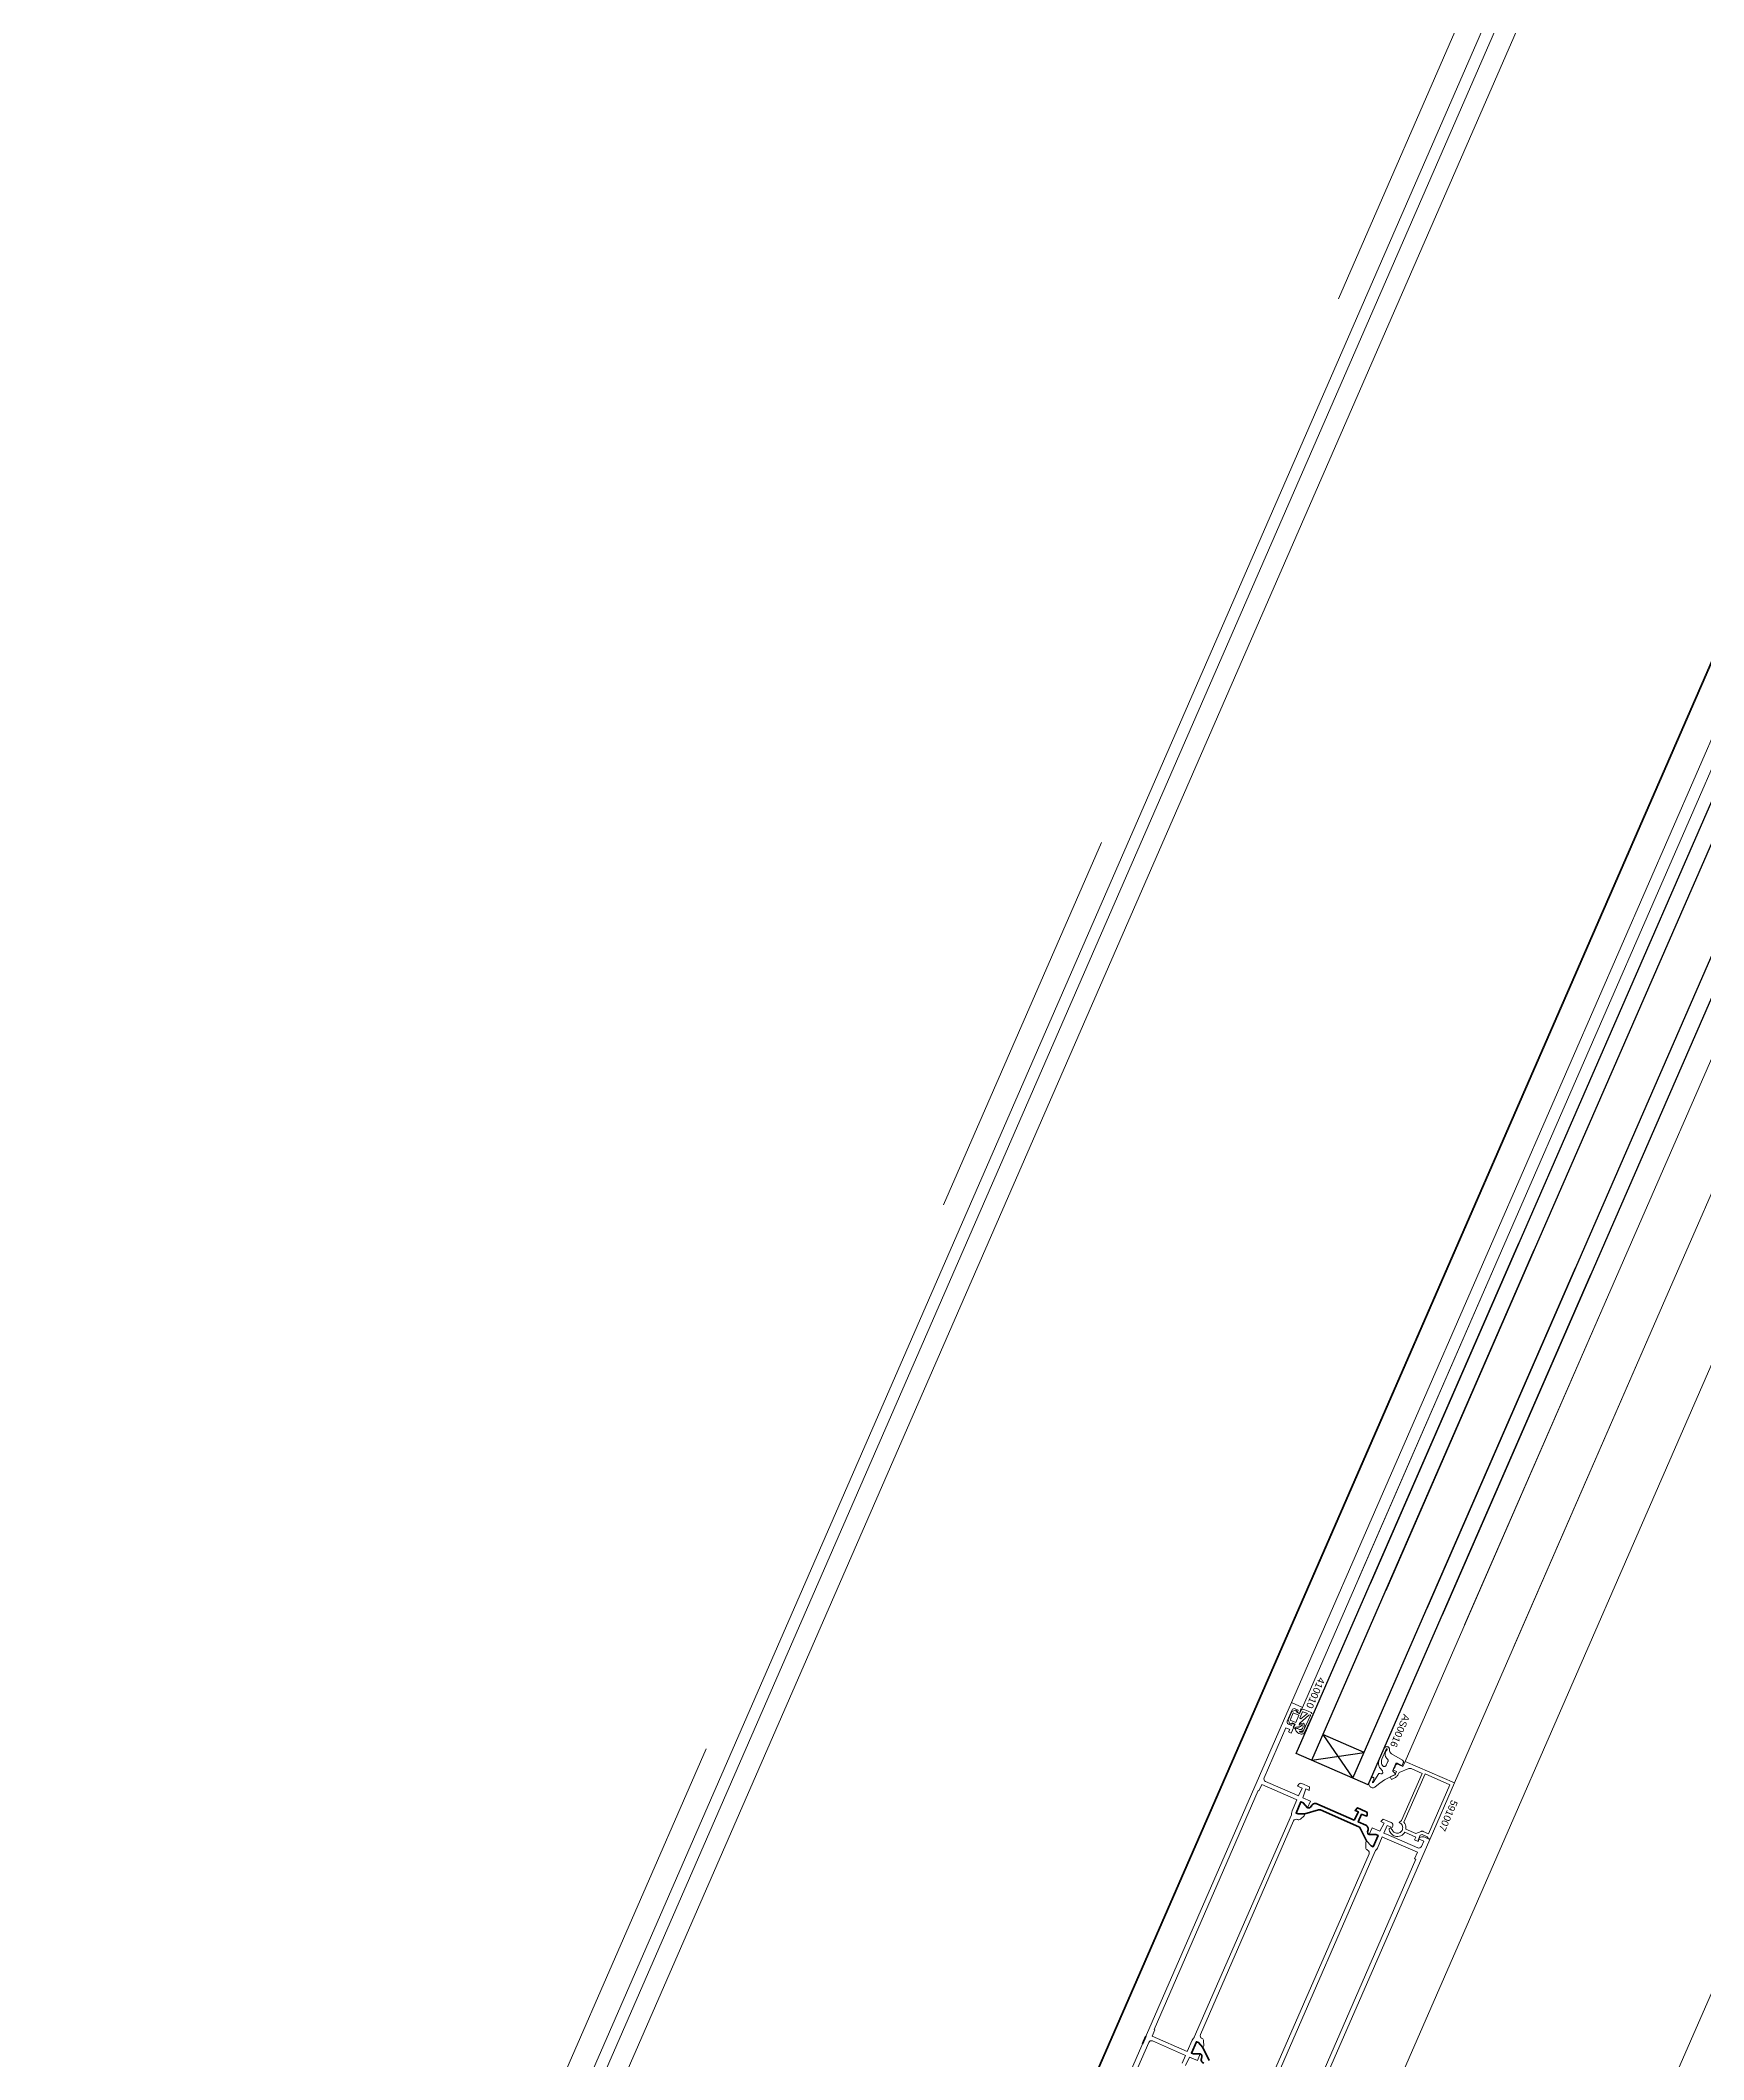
# Model space of a CAD drawing. Header units: millimetres. Extents: x -37281 to 954596, y -59787 to 956680.
# Drawn here: x 868434 to 869028, y -17182 to -16462 of the extents above; entities that cross this region are included whole.
import ezdxf
from ezdxf.enums import TextEntityAlignment as Align

# ---------------------------------------------------------------- set-up
doc = ezdxf.new("R2010")
doc.units = ezdxf.units.MM
doc.header["$MEASUREMENT"] = 0
doc.linetypes.add('Dot & Dashed', pattern=[670.277762, 352.777767, -176.388884, 0, -141.111112])
doc.linetypes.add('Double Dashed', pattern=[1093.611073, 529.166651, -211.666656, 141.111112, -211.666656])
for name, color, linetype, lineweight in [('0_Pen_No__2', 8, 'Continuous', 15), ('0_Pen_No__5', 7, 'Continuous', 25), ('0_Pen_No__6', 7, 'Continuous', 35), ('0_Pen_No__7', 7, 'Continuous', 35), ('0_Pen_No__9', 7, 'Continuous', 13), ('New_A-20-M_Floor_Slab_Pen_No__89', 8, 'Continuous', 20), ('New_A-20-M_Roof_Pen_No__93', 8, 'Continuous', 13), ('New_A-25-M_Curtain_Wall_Pen_No__90', 8, 'Continuous', 20), ('New_A-25-M_Wall_Ext_Pen_No__87', 8, 'Continuous', 20), ('New_ArchiCAD Windows_Pen_No__3', 7, 'Continuous', 18), ('New_ArchiCAD Zone Stamps_Pen_No__9', 7, 'Continuous', 13)]:
    doc.layers.add(name, color=color, linetype=linetype, lineweight=lineweight)
for name, color, linetype, lineweight, true_color in [('0_Pen_No__40', 7, 'Continuous', 35, 0x2a2a2a), ('New_A-15-MG_Structural_Grid_Phase_2_Pen_No__222', 7, 'Continuous', 13, 0x65af33), ('New_A-25-M_Curtain_Wall_Pen_No__69', 7, 'Continuous', 20, 0x606060), ('New_A-35-M_FFE-Zone_Pen_No__74', 7, 'Continuous', 20, 0x606060)]:
    doc.layers.add(name, color=color, linetype=linetype, lineweight=lineweight, true_color=true_color)
for name, color, linetype in [('New_A-15-MG_Structural_Grid_Phase_2', 7, 'Continuous'), ('New_A-20-M_Floor_Slab', 7, 'Continuous'), ('New_A-20-M_Roof', 7, 'Continuous'), ('New_A-25-M_Curtain_Wall', 7, 'Continuous'), ('New_A-25-M_Wall_Ext', 7, 'Continuous'), ('New_A-35-M_FFE-Zone', 7, 'Continuous'), ('New_ArchiCAD Windows', 7, 'Continuous')]:
    doc.layers.add(name, color=color, linetype=linetype)
doc.styles.add('GENERATED_STYLE_2', font='')
doc.styles.add('GENERATED_STYLE_3', font='')
doc.styles.add('GENERATED_STYLE_4', font='')
doc.styles.get('GENERATED_STYLE_2').set_extended_font_data('Arial', bold=True)
doc.styles.get('GENERATED_STYLE_3').set_extended_font_data('Arial')
doc.styles.get('GENERATED_STYLE_4').set_extended_font_data('Swis721 BT')

# ---------------------------------------------------------------- blocks, each defined once
blk = doc.blocks.new('Wall_243_2', base_point=(874395.1, -4631.3))
at = {"layer": 'New_A-25-M_Wall_Ext_Pen_No__87', "linetype": 'Continuous', "flags": 128}
for points in [[(874303.43, -4591.33), (866444.97, -22613.27)], [(866536.64, -22653.24), (874395.1, -4631.3)]]:
    blk.add_lwpolyline(points, dxfattribs=at)
blk = doc.blocks.new('Wall_245_2', base_point=(874285.09, -4632.6))
at = {"layer": 'New_A-25-M_Wall_Ext_Pen_No__87', "linetype": 'Continuous', "flags": 128}
for points in [[(869017.03, -16301.13), (866293.44, -22547.19)], [(866444.68, -22613.14), (869168.27, -16367.08)]]:
    blk.add_lwpolyline(points, dxfattribs=at)
blk = doc.blocks.new('Single Office_INB 2107_82_2', base_point=(866384.09, -16699.57))
at = {"layer": 'New_A-35-M_FFE-Zone_Pen_No__74', "linetype": 'Continuous'}
blk.add_line((868121.58, -18365.37), (869023.12, -16297.86), dxfattribs=at)
at = {"layer": 'New_ArchiCAD Zone Stamps_Pen_No__9'}
for tag, height, style, p in [('ROOM_NAME', 250, 'GENERATED_STYLE_2', (865882.9, -15284.57)), ('zoneNameLine2', 250, 'GENERATED_STYLE_2', (865694.47, -15716.7)), ('ROOM_NUMBER', 200, 'GENERATED_STYLE_3', (865506.04, -16137.41)), ('measuredAreaCode', 200, 'GENERATED_STYLE_3', (865349.02, -16497.52)), ('DUMMY_649', 200, 'GENERATED_STYLE_3', (865656.42, -16631.56)), ('DUMMY_650', 200, 'GENERATED_STYLE_3', (866005.93, -16783.96)), ('DUMMY_651', 133.33, 'GENERATED_STYLE_3', (866285.22, -16890.51))]:
    blk.add_attdef(tag, text='', height=height, rotation=336.44041, dxfattribs=dict(at, style=style)).set_placement(p, align=Align.TOP_LEFT)
blk = doc.blocks.new('Slab_14_2', base_point=(829422.85, -33019.01))
at = {"layer": 'New_A-20-M_Floor_Slab_Pen_No__89', "linetype": 'Continuous', "flags": 128}
blk.add_lwpolyline([(875235.59, -26822.78), (866165.91, -22867.95), (874174.16, -4502.51), (868527.24, -2040.17), (868435.45, -2000.14), (866447.92, -6558.18), (861160.52, -4252.62), (853558.92, -11326.43), (853176.07, -10915.01), (829422.85, -33019.01)], dxfattribs=at)
blk = doc.blocks.new('Slab_18_2', base_point=(875235.59, -26822.78))
at = {"layer": 'New_A-20-M_Floor_Slab_Pen_No__89', "linetype": 'Continuous', "flags": 128}
blk.add_lwpolyline([(875235.59, -26822.78), (866165.91, -22867.95), (874174.16, -4502.51), (883243.83, -8457.33)], close=True, dxfattribs=at)
blk = doc.blocks.new('Triple Window 19_2')
at = {"layer": 'New_ArchiCAD Windows_Pen_No__3', "linetype": 'Continuous'}
for p, q in [((-1175, 165), (1175, 165)), ((-182, 0), (662.5, 0)), ((662.5, -190), (-182, -190))]:
    blk.add_line(p, q, dxfattribs=at)
blk = doc.blocks.new('Wall_353_2', base_point=(874468.42, -4712.54))
at = {"layer": 'New_ArchiCAD Windows', "color": 251, "linetype": 'Continuous', "lineweight": 20, "true_color": 0x606060, "xscale": -1, "zscale": 1000, "rotation": 66.44041158399281}
blk.add_blockref('Triple Window 19_2', (869064.25, -16605.64), dxfattribs=at)
blk = doc.blocks.new('Morph_2_2', base_point=(864302.5, 0))
at = {"layer": 'New_A-20-M_Roof_Pen_No__93', "linetype": 'Continuous', "flags": 128}
blk.add_lwpolyline([(866367.03, -22792.01), (874315.32, -4564.06)], dxfattribs=at)
blk = doc.blocks.new('Beam_8_2', base_point=(874303.43, -4591.33))
at = {"layer": 'New_A-25-M_Curtain_Wall_Pen_No__69', "linetype": 'Dot & Dashed'}
blk.add_line((874303.43, -4591.33), (866444.97, -22613.27), dxfattribs=at)
at = {"layer": 'New_A-25-M_Curtain_Wall_Pen_No__90', "linetype": 'Continuous'}
blk.add_line((874303.43, -4591.33), (866444.97, -22613.27), dxfattribs=at)
blk = doc.blocks.new('Standard grid marker_19')
at = {"layer": 'New_A-15-MG_Structural_Grid_Phase_2_Pen_No__222', "linetype": 'Double Dashed'}
blk.add_line((948.58, 0), (36650.52, 0), dxfattribs=at)
at = {"layer": 'New_A-15-MG_Structural_Grid_Phase_2_Pen_No__222', "style": 'GENERATED_STYLE_4'}
for tag, p in [('AC_MarkerText_1_0', (-500, -588.26)), ('AC_MarkerText_1_1', (38099.1, -588.26))]:
    blk.add_attdef(tag, text='', height=350, rotation=90, dxfattribs=at).set_placement(p, align=Align.MIDDLE_CENTER)

msp = doc.modelspace()

# ---------------------------------------------------------------- linework, layer by layer
at = {"layer": '0_Pen_No__2', "linetype": 'Continuous', "flags": 128}
for points in [[(868842.77, -17184.13), (868844.3, -17181.19), (868847.05, -17182.39), (868848.09, -17180.01), (868845.67, -17180.05), (868844.94, -17179.73), (868846.69, -17175.69), (868847.43, -17176.01), (868849.04, -17177.81), (868849.32, -17177.17), (868849.3, -17175.4, 0.294108), (868848.7, -17174.49), (868848.65, -17174.47, -0.414214), (868848.13, -17173.16), (868881.38, -17096.89, -0.414214), (868882.7, -17096.37), (868882.75, -17096.4, 0.294108), (868883.82, -17096.22), (868885.14, -17095.04), (868885.42, -17094.4), (868883, -17094.43), (868882.27, -17094.11), (868884.03, -17090.08), (868884.76, -17090.4), (868886.38, -17092.2), (868887.42, -17089.81), (868884.67, -17088.61), (868885.78, -17085.5), (868886.98, -17086.02), (868887.06, -17084.75), (868884.36, -17083.57, 0.414214), (868883.04, -17084.09), (868882.84, -17084.54), (868884.4, -17085.22), (868883.2, -17087.97), (868881.78, -17087.36), (868871.37, -17082.82, -0.414214), (868870.86, -17081.5), (868878.65, -17063.63), (868880.03, -17064.23), (868879.63, -17065.14), (868880.54, -17065.54), (868881.94, -17062.33), (868881.03, -17061.93), (868880.63, -17062.85), (868879.53, -17062.37, -0.414214), (868879.11, -17061.32), (868880.87, -17057.29, -0.414214), (868881.92, -17056.87), (868883.02, -17057.35), (868882.62, -17058.27), (868883.54, -17058.67), (868884.54, -17056.38), (868880.6, -17054.66), (868816.65, -17201.32)], [(868875.08, -17184.91), (868908.33, -17108.64, 0.414214), (868907.82, -17107.33), (868907.76, -17107.3, -0.294108), (868907.16, -17106.4), (868907.14, -17104.63), (868907.42, -17103.99), (868909.03, -17105.78), (868909.77, -17106.1), (868911.53, -17102.07), (868910.79, -17101.75), (868908.38, -17101.79), (868909.42, -17099.41), (868912.17, -17100.6), (868913.69, -17097.67), (868912.49, -17097.15), (868913.37, -17096.22), (868916.26, -17097.48, -0.414214), (868916.77, -17098.8), (868916.57, -17099.25), (868914.83, -17098.49), (868913.63, -17101.24), (868914.53, -17101.64), (868925.73, -17106.52, 0.414214), (868927.05, -17106), (868927.85, -17104.17), (868926.2, -17103.45), (868926.21, -17102.9), (868926.74, -17102.69, -0.198912), (868928.27, -17102.72), (868930.01, -17103.47), (868886.04, -17204.31)], [(868910.75, -17107.34, 0.112281), (868910.49, -17107.7), (868875.85, -17187.13, 0.112281), (868875.77, -17187.57, -0.112281), (868875.6, -17188.46), (868873.86, -17192.45), (868886.42, -17197.93), (868887.42, -17195.63), (868887.88, -17195.83), (868925.05, -17110.59), (868924.59, -17110.39), (868925.59, -17108.09), (868913.91, -17103)], [(868913.91, -17103), (868913.03, -17102.62), (868911.29, -17106.61, -0.112281), (868910.75, -17107.34)], [(868821.89, -17193.79), (868829.69, -17175.92, -0.414214), (868831, -17175.4), (868842.83, -17180.55), (868841.63, -17183.3)]]:
    msp.add_lwpolyline(points, format="xyb", dxfattribs=at)
for points in [[(868915.99, -17099.4), (868915.47, -17099.61), (868915.52, -17100.07), (868915.65, -17100.51), (868915.84, -17100.93), (868916.09, -17101.31), (868916.4, -17101.65), (868916.76, -17101.94), (868917.16, -17102.17), (868917.64, -17102.33), (868918.14, -17102.42), (868918.65, -17102.42), (868919.16, -17102.33), (868919.64, -17102.17), (868920.09, -17101.93), (868920.49, -17101.61), (868920.84, -17101.24), (868921.07, -17100.93), (868925.02, -17102.65), (868924.58, -17103.66), (868925.86, -17104.22), (868926.02, -17103.85), (868925.84, -17103.77), (868926.6, -17102.03), (868927.26, -17101.77), (868929.05, -17102.55), (868929.59, -17103.29), (868930.11, -17103.24), (868938.78, -17083.34), (868921.18, -17075.67), (868920.38, -17077.5), (868918.28, -17076.58), (868917.59, -17077.15), (868917.61, -17077.31), (868917.61, -17077.48), (868917.57, -17077.64), (868917.52, -17077.79), (868917.44, -17077.93), (868917.33, -17078.06), (868917.21, -17078.17), (868917.07, -17078.26), (868917.09, -17078.8), (868918.1, -17079.24), (868917.64, -17080.29), (868915.85, -17081.18), (868916.3, -17082.07), (868917.76, -17081.35), (868918, -17081.21), (868918.22, -17081.03), (868918.41, -17080.83), (868918.57, -17080.6), (868918.7, -17080.36), (868919.02, -17079.64), (868922.58, -17078.24), (868922.73, -17078.19), (868922.89, -17078.17), (868923.05, -17078.17), (868923.21, -17078.2), (868923.36, -17078.25), (868927.28, -17079.96)], [(868927.28, -17079.96), (868919.96, -17096.74), (868919.02, -17097.43), (868919.41, -17097.66), (868919.67, -17097.86), (868919.91, -17098.1), (868920.09, -17098.37), (868920.23, -17098.68), (868920.32, -17099), (868920.34, -17099.33), (868920.32, -17099.66), (868920.23, -17099.98), (868920.09, -17100.29), (868919.9, -17100.56), (868919.67, -17100.8), (868919.4, -17101), (868919.1, -17101.14), (868918.78, -17101.24), (868918.45, -17101.28), (868918.12, -17101.26), (868917.79, -17101.18), (868917.49, -17101.05), (868917.21, -17100.87), (868916.96, -17100.65), (868916.76, -17100.39), (868916.6, -17100.09), (868915.99, -17099.4)]]:
    msp.add_lwpolyline(points, dxfattribs=at)
msp.add_lwpolyline([(868928.31, -17080.09), (868937.2, -17083.97), (868929.57, -17101.47), (868927.66, -17100.64), (868927.51, -17100.59), (868927.36, -17100.56), (868927.2, -17100.56), (868927.04, -17100.58), (868926.89, -17100.63), (868925.04, -17101.35), (868921.46, -17099.79), (868921.49, -17099.27), (868921.44, -17098.75), (868921.3, -17098.25), (868921.08, -17097.78), (868920.78, -17097.35)], close=True, dxfattribs=at)
msp.add_lwpolyline([(868881.26, -17088.77), (868882.6, -17089.35), (868880.86, -17093.34, 0.112281), (868880.69, -17094.23, -0.112281), (868880.61, -17094.67), (868845.97, -17174.1, -0.112281), (868845.71, -17174.46, 0.112281), (868845.17, -17175.19), (868843.43, -17179.18), (868830.87, -17173.7), (868831.87, -17171.41), (868831.6, -17171.29), (868868.77, -17086.04), (868869.04, -17086.16), (868870.04, -17083.87)], format="xyb", close=True, dxfattribs=at)
at = {"layer": '0_Pen_No__40', "linetype": 'Continuous'}
msp.add_line((868828.71, -17173.65), (868827.51, -17176.4), dxfattribs=at)
at = {"layer": '0_Pen_No__5', "linetype": 'Continuous'}
for p, q in [((869146.17, -16467.9), (868961.8, -16890.7)), ((869151.67, -16470.29), (868967.3, -16893.09)), ((869166.33, -16476.69), (868981.97, -16899.49)), ((869171.83, -16479.09), (868987.47, -16901.89)), ((868882.36, -17072.88), (868961.8, -16890.7)), ((868887.86, -17075.28), (868967.3, -16893.09)), ((868961.8, -16890.7), (868908.78, -17012.3)), ((868967.3, -16893.09), (868914.28, -17014.7)), ((868902.53, -17081.67), (868981.97, -16899.49)), ((868908.03, -17084.07), (868987.47, -16901.89)), ((868981.97, -16899.49), (868928.94, -17021.1)), ((868987.47, -16901.89), (868934.44, -17023.5)), ((868906.53, -17072.51), (868891.86, -17066.11)), ((868891.86, -17066.11), (868902.53, -17081.67)), ((868908.03, -17084.07), (868882.36, -17072.88)), ((868887.86, -17075.28), (868906.53, -17072.51))]:
    msp.add_line(p, q, dxfattribs=at)
at = {"layer": '0_Pen_No__6', "linetype": 'Continuous', "flags": 128}
msp.add_lwpolyline([(868887.69, -17091.68, -0.414214), (868886.38, -17092.2), (868884.76, -17090.4), (868884.03, -17090.08), (868882.27, -17094.11), (868883, -17094.43), (868885.41, -17094.41), (868890.29, -17092.96, -0.176327), (868890.97, -17093), (868904.66, -17098.97, -0.176327), (868905.15, -17099.44), (868907.41, -17104.01), (868909.03, -17105.78), (868909.77, -17106.1), (868911.53, -17102.07), (868910.79, -17101.75), (868908.38, -17101.79, -0.414214), (868907.86, -17100.47), (868907.9, -17100.38, 0.414214), (868907.12, -17098.41), (868904.47, -17097.25), (868905.66, -17094.5), (868907.41, -17095.26), (868907.61, -17094.8, 0.414214), (868907.09, -17093.48), (868904.2, -17092.22), (868903.32, -17093.15), (868904.52, -17093.67), (868903, -17096.61), (868889.71, -17090.81, 0.414214), (868887.73, -17091.59)], format="xyb", close=True, dxfattribs=at)
msp.add_lwpolyline([(868849.34, -17183.39, -0.414214), (868848.56, -17181.42), (868848.6, -17181.33, 0.414214), (868848.09, -17180.01), (868845.67, -17180.05), (868844.94, -17179.73), (868846.69, -17175.69), (868847.43, -17176.01), (868849.05, -17177.79), (868851.31, -17182.36, 0.176327)], format="xyb", dxfattribs=at)
at = {"layer": '0_Pen_No__9', "linetype": 'Continuous'}
for p, q in [((869131.61, -16479), (868953.65, -16887.14)), ((869135.55, -16480.72), (868957.59, -16888.86)), ((869174.63, -16494.44), (868995.44, -16905.37)), ((869192.23, -16502.12), (869013.04, -16913.04)), ((868880.6, -17054.66), (868953.65, -16887.14)), ((868884.54, -17056.38), (868957.59, -16888.86)), ((868957.59, -16888.86), (868904.56, -17010.47)), ((868921.18, -17075.67), (868995.44, -16905.37)), ((868995.44, -16905.37), (868942.42, -17026.97)), ((868938.78, -17083.34), (869013.04, -16913.04)), ((869013.04, -16913.04), (868960.02, -17034.65))]:
    msp.add_line(p, q, dxfattribs=at)
at = {"layer": '0_Pen_No__9', "linetype": 'Continuous', "flags": 128}
for points in [[(868885.45, -17065.1), (868888.12, -17059.33), (868888.33, -17058.75), (868887.75, -17058.52), (868887.82, -17058.36), (868887.67, -17058.27), (868886.6, -17057.7), (868885.45, -17057.28), (868884.26, -17057.01), (868883.98, -17056.96), (868883.65, -17058.5), (868882.34, -17057.92), (868882.46, -17057.65), (868882.22, -17057.38), (868880.75, -17057.81), (868879.42, -17060.87), (868880.1, -17062.24), (868880.46, -17062.23), (868880.58, -17061.96), (868881.89, -17062.53), (868881.24, -17063.46), (868881.89, -17063.93), (868882.26, -17063.4), (868882.88, -17063.31), (868882.99, -17063.36), (868883.1, -17063.4), (868883.22, -17063.41), (868883.34, -17063.41), (868883.46, -17063.38), (868883.57, -17063.34), (868883.68, -17063.28), (868883.84, -17063.2), (868883.98, -17063.09), (868884.1, -17062.96), (868884.2, -17062.81), (868884.27, -17062.64), (868884.65, -17062.63), (868884.72, -17062.84), (868884.76, -17063.07), (868884.76, -17063.29), (868884.73, -17063.52), (868884.66, -17063.73), (868884.56, -17063.94), (868884.47, -17064.04), (868884.37, -17064.13), (868884.25, -17064.2), (868884.13, -17064.24), (868883.99, -17064.27), (868883.86, -17064.27), (868883.73, -17064.25), (868883.49, -17064.23), (868883.26, -17064.17), (868883.04, -17064.07), (868882.84, -17063.94), (868882.65, -17063.79), (868882.01, -17064.13), (868882.15, -17064.53), (868882.35, -17064.89), (868882.62, -17065.22), (868882.94, -17065.49), (868883.3, -17065.71), (868883.69, -17065.86), (868884.1, -17065.94), (868884.34, -17065.93), (868884.57, -17065.87), (868884.79, -17065.78), (868885, -17065.65), (868885.18, -17065.49), (868885.33, -17065.31)], [(868883.3, -17059.22), (868881.29, -17058.34), (868880.17, -17060.9), (868882.18, -17061.78)], [(868887.4, -17059.32), (868884.79, -17064.91), (868884.69, -17065.02), (868884.58, -17065.11), (868884.45, -17065.18), (868884.31, -17065.23), (868884.17, -17065.26), (868884.02, -17065.26), (868883.88, -17065.24), (868883.74, -17065.2), (868883.61, -17065.14), (868883.49, -17065.05), (868883.57, -17064.9), (868883.8, -17064.94), (868884.04, -17064.94), (868884.27, -17064.9), (868884.5, -17064.82), (868884.7, -17064.71), (868884.89, -17064.56), (868885.05, -17064.39), (868885.21, -17064.06), (868885.32, -17063.72), (868885.37, -17063.37), (868885.36, -17063.01), (868885.29, -17062.65), (868885.16, -17062.32), (868884.99, -17062.01), (868883.75, -17062.31), (868883.73, -17062.62), (868883.44, -17062.75), (868883.56, -17062.16), (868886.86, -17059.17), (868887.36, -17059.02), (868887.48, -17059.16)], [(868884.72, -17058.02), (868884.6, -17057.99), (868883.62, -17060.25), (868883.92, -17060.48), (868886.34, -17058.57), (868886.11, -17058.47)], [(868920.28, -17075.22), (868920.38, -17075.3), (868920.46, -17075.41), (868920.52, -17075.53), (868920.57, -17075.65), (868920.59, -17075.78), (868920.59, -17075.92), (868920.57, -17076.05), (868920.53, -17076.17), (868920.18, -17076.98), (868920.15, -17077.02), (868920.12, -17077.06), (868920.08, -17077.1), (868920.04, -17077.12), (868919.99, -17077.14), (868919.95, -17077.15), (868919.89, -17077.16), (868919.84, -17077.15), (868919.8, -17077.14), (868919.75, -17077.12), (868918.34, -17076.29), (868918.29, -17076.26), (868918.24, -17076.25), (868918.19, -17076.24), (868918.14, -17076.25), (868918.09, -17076.26), (868918.04, -17076.28), (868918, -17076.31), (868917.96, -17076.34), (868917.93, -17076.38), (868917.91, -17076.42), (868916.83, -17078.89), (868916.82, -17078.93), (868916.81, -17078.98), (868916.81, -17079.02), (868916.81, -17079.07), (868916.83, -17079.11), (868916.85, -17079.16), (868916.87, -17079.19), (868916.9, -17079.23), (868917.68, -17079.96), (868917.71, -17080), (868917.74, -17080.04), (868917.76, -17080.09), (868917.77, -17080.14), (868917.77, -17080.19), (868917.76, -17080.24), (868917.75, -17080.29), (868917.73, -17080.33), (868917.7, -17080.37), (868917.67, -17080.41), (868917.62, -17080.44), (868917.58, -17080.46), (868915.77, -17081.34), (868913.88, -17082.23), (868912.13, -17083.37), (868910.56, -17084.75), (868910.37, -17084.88), (868910.15, -17084.98), (868909.92, -17085.05), (868909.68, -17085.07), (868909.44, -17085.05), (868909.21, -17084.99), (868908.99, -17084.89), (868908.79, -17084.76), (868908.62, -17084.6), (868908.48, -17084.4), (868908.37, -17084.19), (868908.3, -17083.96), (868908.27, -17083.72), (868908.29, -17083.48), (868909.11, -17081.59), (868909.15, -17081.52), (868909.2, -17081.46), (868909.26, -17081.4), (868909.33, -17081.35), (868909.4, -17081.32), (868909.48, -17081.3), (868909.57, -17081.29), (868909.65, -17081.3), (868909.73, -17081.32), (868909.8, -17081.35), (868909.87, -17081.4), (868909.93, -17081.45), (868909.99, -17081.52), (868910.02, -17081.59), (868910.05, -17081.67), (868910.07, -17081.75), (868910.07, -17081.83), (868910.05, -17081.92), (868910.03, -17081.99), (868909.6, -17082.97), (868909.58, -17083.01), (868909.57, -17083.06), (868909.57, -17083.11), (868909.58, -17083.15), (868909.59, -17083.2), (868909.61, -17083.24), (868909.64, -17083.28), (868909.68, -17083.26), (868909.72, -17083.24), (868909.75, -17083.21), (868909.78, -17083.17), (868911.87, -17080.03), (868911.92, -17079.97), (868911.99, -17079.94), (868912.03, -17079.93), (868912.08, -17079.92), (868912.13, -17079.92), (868912.17, -17079.93), (868912.22, -17079.94), (868912.5, -17080.07), (868912.58, -17080.1), (868912.67, -17080.11), (868912.76, -17080.11), (868912.84, -17080.09), (868912.92, -17080.06), (868913, -17080.01), (868913.06, -17079.95), (868913.12, -17079.89), (868913.16, -17079.81), (868913.19, -17079.73), (868913.2, -17079.64), (868913.2, -17079.55), (868913.16, -17079.24), (868913.16, -17079.2), (868913.14, -17079.16), (868913.12, -17079.12), (868913.09, -17079.08), (868912.17, -17077.99), (868912.12, -17077.94), (868912.09, -17077.88), (868911.95, -17077.56), (868911.78, -17077.09), (868911.69, -17076.6), (868911.69, -17076.09), (868911.77, -17075.6), (868911.93, -17075.12), (868913.73, -17071), (868913.81, -17070.86), (868913.91, -17070.72), (868914.03, -17070.61), (868914.17, -17070.52), (868914.32, -17070.46), (868914.48, -17070.41), (868914.65, -17070.4), (868914.81, -17070.42), (868914.97, -17070.46), (868915.13, -17070.52), (868915.26, -17070.62), (868915.38, -17070.73), (868915.49, -17070.86), (868915.56, -17071.01), (868915.62, -17071.16), (868915.64, -17071.33), (868915.64, -17071.49), (868915.64, -17071.74), (868915.67, -17071.98), (868915.75, -17072.21), (868915.86, -17072.42), (868916, -17072.62), (868916.18, -17072.79), (868916.38, -17072.93)], [(868914.49, -17077.01), (868914.43, -17077.13), (868914.34, -17077.23), (868914.24, -17077.32), (868914.13, -17077.4), (868914, -17077.45), (868913.87, -17077.48), (868913.74, -17077.49), (868913.6, -17077.47), (868913.47, -17077.44), (868913.35, -17077.38), (868913.24, -17077.3), (868913.15, -17077.2), (868913.07, -17077.09), (868912.9, -17076.74), (868912.78, -17076.36), (868912.73, -17075.98), (868912.74, -17075.58), (868912.8, -17075.2), (868912.93, -17074.83), (868914.48, -17071.28), (868914.49, -17071.25), (868914.51, -17071.23), (868914.53, -17071.22), (868914.55, -17071.2), (868914.57, -17071.19), (868914.59, -17071.19), (868914.62, -17071.19), (868914.64, -17071.19), (868914.67, -17071.19), (868914.69, -17071.2), (868914.71, -17071.22), (868914.73, -17071.23), (868914.74, -17071.25), (868914.76, -17071.27), (868914.76, -17071.3), (868914.77, -17071.32), (868914.77, -17071.35), (868914.76, -17071.37), (868914.76, -17071.4), (868914.61, -17071.73), (868914.59, -17071.77), (868914.56, -17071.81), (868914.53, -17071.84), (868914.49, -17071.87), (868914.45, -17071.89), (868914.4, -17071.9), (868914.36, -17071.91), (868914.31, -17071.91), (868914.28, -17071.99), (868914.15, -17072.35), (868914.08, -17072.73), (868914.07, -17073.12), (868914.12, -17073.5), (868914.23, -17073.87), (868914.39, -17074.22), (868914.6, -17074.54), (868914.86, -17074.82), (868914.95, -17074.91), (868915.01, -17075.01), (868915.07, -17075.12), (868915.1, -17075.24), (868915.12, -17075.36), (868915.11, -17075.49), (868915.09, -17075.61), (868915.05, -17075.72)]]:
    msp.add_lwpolyline(points, close=True, dxfattribs=at)

# ---------------------------------------------------------------- block references
at = {"layer": 'New_A-15-MG_Structural_Grid_Phase_2', "color": 8, "linetype": 'Continuous', "lineweight": 15, "zscale": 1000, "rotation": 246.440411583993}
msp.add_blockref('Standard grid marker_19', (876481.97, 840.07), dxfattribs=at)
at = {"layer": 'New_A-20-M_Floor_Slab', "color": 8, "linetype": 'Continuous', "lineweight": 20}
for name, p in [('Slab_14_2', (829422.85, -33019.01)), ('Slab_18_2', (875235.59, -26822.78))]:
    msp.add_blockref(name, p, dxfattribs=at)
at = {"layer": 'New_A-20-M_Roof', "linetype": 'Continuous', "lineweight": 0}
msp.add_blockref('Morph_2_2', (864302.5, 0), dxfattribs=at)
at = {"layer": 'New_A-25-M_Curtain_Wall', "color": 8, "lineweight": 20}
msp.add_blockref('Beam_8_2', (874303.43, -4591.33), dxfattribs=at)
at = {"layer": 'New_A-25-M_Wall_Ext', "color": 250, "lineweight": 50, "true_color": 0x2a2a2a}
for name, p in [('Wall_245_2', (874285.09, -4632.6)), ('Wall_353_2', (874468.42, -4712.54)), ('Wall_243_2', (874395.1, -4631.3))]:
    msp.add_blockref(name, p, dxfattribs=at)
at = {"layer": 'New_A-35-M_FFE-Zone', "linetype": 'Continuous'}
msp.add_blockref('Single Office_INB 2107_82_2', (866384.09, -16699.57), dxfattribs=at)

# ---------------------------------------------------------------- texts
at = {"layer": '0_Pen_No__7', "linetype": 'Continuous', "char_height": 2.5, "attachment_point": 7, "rotation": 246.44041, "style": 'GENERATED_STYLE_3'}
for s, insert in [('\\A1;{\\fArial|b0|i0|c0|p34;410010}', (868890.4, -17045.41)), ('\\A1;{\\fArial|b0|i0|c0|p34;AS0016}', (868920.67, -17058.56)), ('\\A1;{\\fArial|b0|i0|c0|p34;591007}', (868937.75, -17089.18))]:
    msp.add_mtext(s, dxfattribs=dict(at, insert=insert))

doc.saveas('drawing.dxf')
